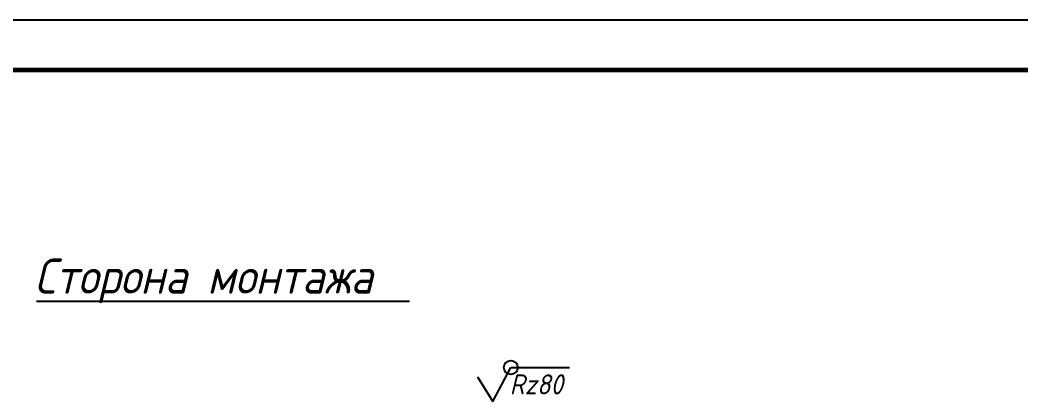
# Model space of a CAD drawing. Header units: millimetres. Extents: x -963 to 6509, y -1367 to 453.
# Drawn here: x 779.7 to 879.4, y 259.4 to 297 of the extents above; entities that cross this region are included whole.
import ezdxf

# ---------------------------------------------------------------- set-up
doc = ezdxf.new("R2010")
doc.units = ezdxf.units.MM
doc.header["$LTSCALE"] = 0.5
doc.layers.get('0').update_dxf_attribs({"lineweight": 60})
doc.layers.get('Defpoints').update_dxf_attribs({"color": 5})
doc.layers.add('3-размеры', color=6, linetype='Continuous')
doc.layers.add('4-текст', color=7, linetype='Continuous', true_color=0x00ad00)
doc.styles.get("Standard").update_dxf_attribs({"font": 'isocpeui.ttf', "width": 0.9})

msp = doc.modelspace()

# ---------------------------------------------------------------- linework, layer by layer
at = {"lineweight": 60}
msp.add_lwpolyline([(736.439, 5), (1131.439, 5), (1131.439, 292), (736.439, 292)], close=True, dxfattribs=at)
at = {"layer": '3-размеры'}
for p, q in [((826.774, 259), (828.58, 262.395)), ((828.58, 262.395), (834.417, 262.395)), ((825.248, 261.461), (826.774, 259))]:
    msp.add_line(p, q, dxfattribs=at)
msp.add_circle((828.58, 262.395), 0.689, dxfattribs=at)
at = {"layer": '4-текст'}
msp.add_line((781.335, 269.006), (818.497, 269.006), dxfattribs=at)
at = {"layer": 'Defpoints'}
msp.add_lwpolyline([(716.439, 0), (1136.439, 0), (1136.439, 297), (716.439, 297)], close=True, dxfattribs=at)
msp.add_lwpolyline([(716.439, 0), (1136.439, 0), (1136.439, 297), (716.439, 297)], close=True, dxfattribs=at)

# ---------------------------------------------------------------- texts
at = {"layer": '4-текст', "lineweight": -3, "width": 0.9}
msp.add_text('Сторона монтажа', height=3.5, dxfattribs=at).set_placement((781.149, 269.748))
at = {"layer": '4-текст', "width": 0.9}
msp.add_text('Rz80', height=2, dxfattribs=at).set_placement((828.466, 259.716))

doc.saveas('drawing.dxf')
